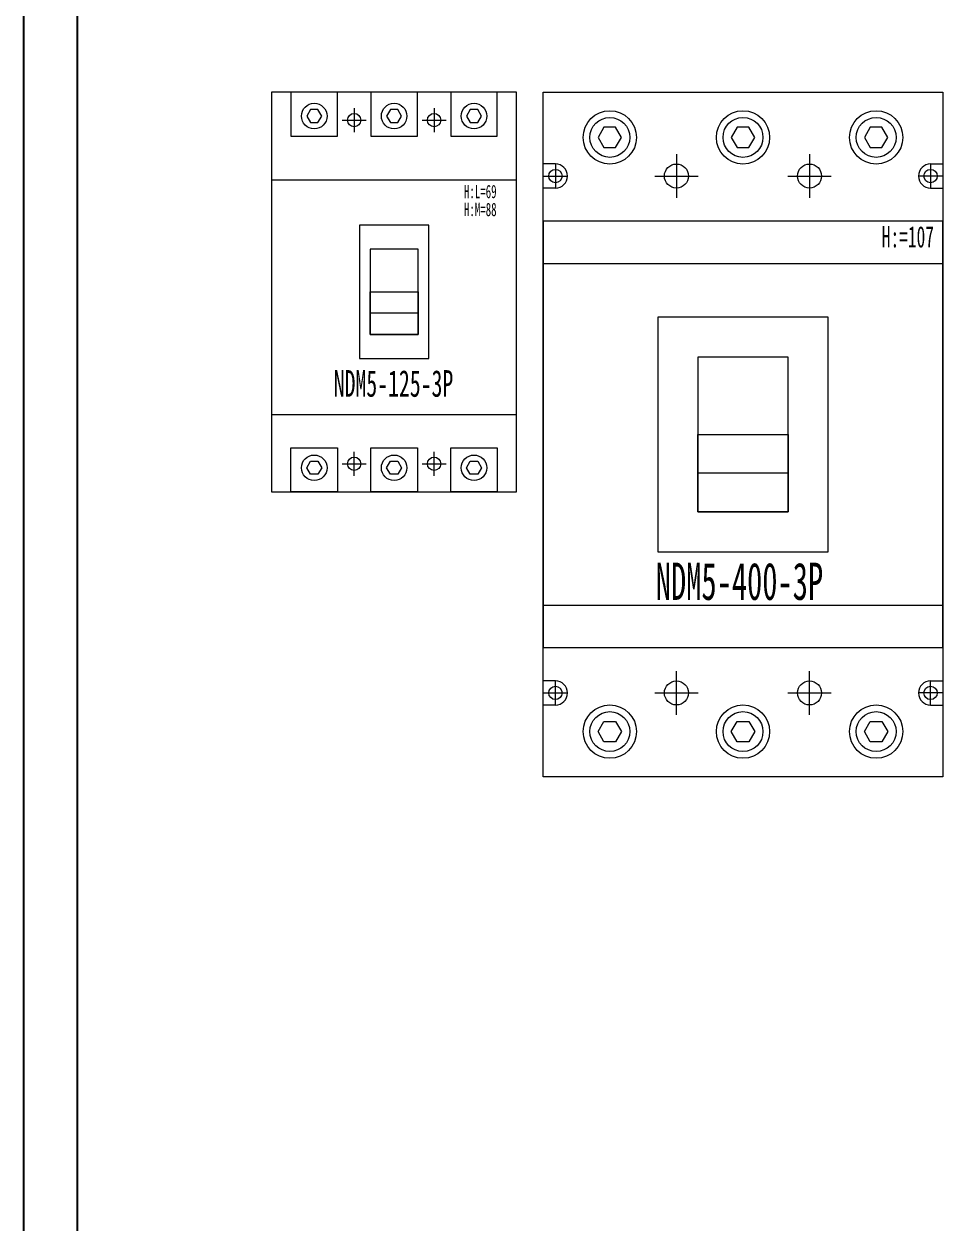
# Model space of a CAD drawing. Extents: x 422253 to 422953, y 334036 to 335836.
# Drawn here: x 422253.2 to 422603.2, y 334486 to 334936 of the extents above; entities that cross this region are included whole.
import ezdxf

# ---------------------------------------------------------------- set-up
doc = ezdxf.new("R2010")
doc.units = 0
doc.header["$MEASUREMENT"] = 0
doc.linetypes.add('DASHED', pattern=[0.75, 0.5, -0.25])
doc.layers.add('布置图', color=30, linetype='Continuous')
doc.layers.add('细线', color=7, linetype='Continuous', lineweight=0)
doc.styles.add('宋', font='', dxfattribs={"width": 0.7})
doc.styles.get('宋').set_extended_font_data('SimSun')

# ---------------------------------------------------------------- blocks, each defined once
blk = doc.blocks.new('Manufacturer光辉PartName塑壳断路器Series125ShellFrameLimitingCurrentRemarkPartTypeMinCurrent1MaxCurrent125Poles3PMinPower0MaxPower0LibType2DelFlgfalseUpdateDate')
at = {"layer": '细线'}
for p, q in [((-15, 69.03), (-15, 59.97)), ((15, 69.03), (15, 59.97)), ((-19.53, 64.5), (-10.47, 64.5)), ((10.47, 64.5), (19.53, 64.5)), ((-15, -69.03), (-15, -59.97)), ((15, -69.03), (15, -59.97)), ((-19.53, -64.5), (-10.47, -64.5)), ((10.47, -64.5), (19.53, -64.5))]:
    blk.add_line(p, q, dxfattribs=at)
for points in [[(-46, -75), (46, -75), (46, 75), (-46, 75)], [(-38.75, 58.5), (-21.25, 58.5), (-21.25, 75), (-38.75, 75)], [(-8.75, 58.5), (8.75, 58.5), (8.75, 75), (-8.75, 75)], [(21.25, 58.5), (38.75, 58.5), (38.75, 75), (21.25, 75)], [(-46, -46), (46, -46), (46, 42), (-46, 42)], [(-13, -25), (13, -25), (13, 25), (-13, 25)], [(-9, -16), (9, -16), (9, 16), (-9, 16)], [(-9, 0), (9, 0), (9, -16), (-9, -16)], [(-9, 0), (9, 0), (9, -8), (-9, -8)], [(-38.75, -58.5), (-21.25, -58.5), (-21.25, -75), (-38.75, -75)], [(-8.75, -58.5), (8.75, -58.5), (8.75, -75), (-8.75, -75)], [(21.25, -58.5), (38.75, -58.5), (38.75, -75), (21.25, -75)]]:
    blk.add_lwpolyline(points, close=True, dxfattribs=at)
at = {"layer": '细线', "color": 7}
for points in [[(-27.19, 66), (-28.59, 68.43), (-31.41, 68.43), (-32.81, 66), (-31.41, 63.57), (-28.59, 63.57)], [(2.81, 66), (1.41, 68.43), (-1.41, 68.43), (-2.81, 66), (-1.41, 63.57), (1.41, 63.57)], [(32.81, 66), (31.41, 68.43), (28.59, 68.43), (27.19, 66), (28.59, 63.57), (31.41, 63.57)], [(-27.19, -66), (-28.59, -68.43), (-31.41, -68.43), (-32.81, -66), (-31.41, -63.57), (-28.59, -63.57)], [(2.81, -66), (1.41, -68.43), (-1.41, -68.43), (-2.81, -66), (-1.41, -63.57), (1.41, -63.57)], [(32.81, -66), (31.41, -68.43), (28.59, -68.43), (27.19, -66), (28.59, -63.57), (31.41, -63.57)]]:
    blk.add_lwpolyline(points, close=True, dxfattribs=at)
for centre in [(-30, 66), (0, 66), (30, 66), (-30, -66), (0, -66), (30, -66)]:
    blk.add_circle(centre, 4.8, dxfattribs=at)
at = {"layer": '细线'}
for centre in [(-15, 64.5), (15, 64.5), (-15, -64.5), (15, -64.5)]:
    blk.add_circle(centre, 2.5, dxfattribs=at)
at = {"layer": '细线', "color": 7, "attachment_point": 1, "style": '宋'}
for s, insert, char_height, width in [('\\pxql;{\\fFangSong_GB2312|b0|i0|c134|p49;\\W0.6;H:L=69}', (26.23, 40.19), 5, 16.7991), ('\\pxql;{\\fFangSong_GB2312|b0|i0|c134|p49;\\W0.6;H:M=88}', (26.23, 33.45), 5, 16.7991), ('\\pxql;{\\fFangSong_GB2312|b0|i0|c134|p49;\\W0.6;NDM5-125-3P}', (-22.68, -29.34), 10, 49.2649)]:
    blk.add_mtext(s, dxfattribs=dict(at, insert=insert, char_height=char_height, width=width))
blk = doc.blocks.new('Manufacturer光辉PartName塑壳断路器Series400ShellFrameLimitingCurrentRemarkPartTypeMinCurrent300MaxCurrent400Poles3PMinPower0MaxPower0LibType2DelFlgfalseUpdateDate')
at = {"layer": '细线'}
for p, q in [((-25, 105.15), (-25, 88.85)), ((25, 105.15), (25, 88.85)), ((-70.44, 101.53), (-75, 101.53)), ((-70.44, 101.53), (-70.44, 92.47)), ((70.44, 101.53), (70.44, 92.47)), ((70.44, 101.53), (75, 101.53)), ((-74.96, 97), (-65.91, 97)), ((-33.15, 97), (-16.85, 97)), ((16.85, 97), (33.15, 97)), ((74.96, 97), (65.91, 97)), ((-70.44, 92.47), (-75, 92.47)), ((70.44, 92.47), (75, 92.47)), ((-25, -105.15), (-25, -88.85)), ((25, -105.15), (25, -88.85)), ((-70.44, -92.47), (-75, -92.47)), ((-70.44, -101.53), (-70.44, -92.47)), ((70.44, -101.53), (70.44, -92.47)), ((70.44, -92.47), (75, -92.47)), ((-74.96, -97), (-65.91, -97)), ((-33.15, -97), (-16.85, -97)), ((16.85, -97), (33.15, -97)), ((74.96, -97), (65.91, -97)), ((-70.44, -101.53), (-75, -101.53)), ((70.44, -101.53), (75, -101.53))]:
    blk.add_line(p, q, dxfattribs=at)
for points in [[(-75, 128.5), (75, 128.5), (75, -128.5), (-75, -128.5)], [(-75, -80), (75, -80), (75, 80), (-75, 80)], [(-75, -64), (75, -64), (75, 64), (-75, 64)], [(-32, -44), (32, -44), (32, 44), (-32, 44)], [(-17, -29), (17, -29), (17, 29), (-17, 29)], [(-17, 0), (17, 0), (17, -29), (-17, -29)], [(17, -14.5), (-17, -14.5), (-17, 0), (17, 0)]]:
    blk.add_lwpolyline(points, close=True, dxfattribs=at)
at = {"layer": '细线', "color": 7}
for points in [[(-45.61, 111.5), (-47.81, 115.3), (-52.19, 115.3), (-54.39, 111.5), (-52.19, 107.7), (-47.81, 107.7)], [(4.39, 111.5), (2.19, 115.3), (-2.19, 115.3), (-4.39, 111.5), (-2.19, 107.7), (2.19, 107.7)], [(54.39, 111.5), (52.19, 115.3), (47.81, 115.3), (45.61, 111.5), (47.81, 107.7), (52.19, 107.7)], [(-45.61, -111.5), (-47.81, -115.3), (-52.19, -115.3), (-54.39, -111.5), (-52.19, -107.7), (-47.81, -107.7)], [(4.39, -111.5), (2.19, -115.3), (-2.19, -115.3), (-4.39, -111.5), (-2.19, -107.7), (2.19, -107.7)], [(54.39, -111.5), (52.19, -115.3), (47.81, -115.3), (45.61, -111.5), (47.81, -107.7), (52.19, -107.7)]]:
    blk.add_lwpolyline(points, close=True, dxfattribs=at)
at = {"layer": '细线'}
for centre, radius in [((-50, 111.5), 10), ((0, 111.5), 10), ((50, 111.5), 10), ((-70.44, 97), 2.5), ((-25, 97), 4.5), ((25, 97), 4.5), ((70.44, 97), 2.5), ((-70.44, -97), 2.5), ((-25, -97), 4.5), ((25, -97), 4.5), ((70.44, -97), 2.5), ((-50, -111.5), 10), ((0, -111.5), 10), ((50, -111.5), 10)]:
    blk.add_circle(centre, radius, dxfattribs=at)
at = {"layer": '细线', "color": 7}
for centre in [(-50, 111.5), (0, 111.5), (50, 111.5), (-50, -111.5), (0, -111.5), (50, -111.5)]:
    blk.add_circle(centre, 7.49, dxfattribs=at)
at = {"layer": '细线'}
for centre, start, end in [((-70.44, 97), 270, 90), ((70.44, 97), 90, 270), ((-70.44, -97), 270, 90), ((70.44, -97), 90, 270)]:
    blk.add_arc(centre, 4.53, start, end, dxfattribs=at)
at = {"layer": '细线', "color": 7, "attachment_point": 1, "style": '宋'}
for s, insert, char_height, width in [('\\pxql;{\\fFangSong_GB2312|b0|i0|c134|p49;\\W0.6;H:=107}', (52.13, 78.19), 8, 22.8689), ('\\pxql;{\\fFangSong_GB2312|b0|i0|c134|p49;\\W0.6;NDM5-400-3P}', (-32.75, -48.08), 14, 68.9708)]:
    blk.add_mtext(s, dxfattribs=dict(at, insert=insert, char_height=char_height, width=width))

msp = doc.modelspace()

# ---------------------------------------------------------------- linework, layer by layer
at = {"color": 2, "elevation": 0}
msp.add_lwpolyline([(422253.23, 335836.02), (422273.23, 335836.02), (422273.23, 334036.02), (422253.23, 334036.02)], close=True, dxfattribs=at)
at = {"layer": '布置图', "linetype": 'DASHED', "elevation": 0}
msp.add_lwpolyline([(422253.23, 335836.02), (422953.23, 335836.02), (422953.23, 334036.02), (422253.23, 334036.02)], close=True, dxfattribs=at)

# ---------------------------------------------------------------- block references
for name, p in [('Manufacturer光辉PartName塑壳断路器Series125ShellFrameLimitingCurrentRemarkPartTypeMinCurrent1MaxCurrent125Poles3PMinPower0MaxPower0LibType2DelFlgfalseUpdateDate', (422392.23, 334835.45)), ('Manufacturer光辉PartName塑壳断路器Series400ShellFrameLimitingCurrentRemarkPartTypeMinCurrent300MaxCurrent400Poles3PMinPower0MaxPower0LibType2DelFlgfalseUpdateDate', (422523.23, 334781.95))]:
    msp.add_blockref(name, p)

doc.saveas('drawing.dxf')
